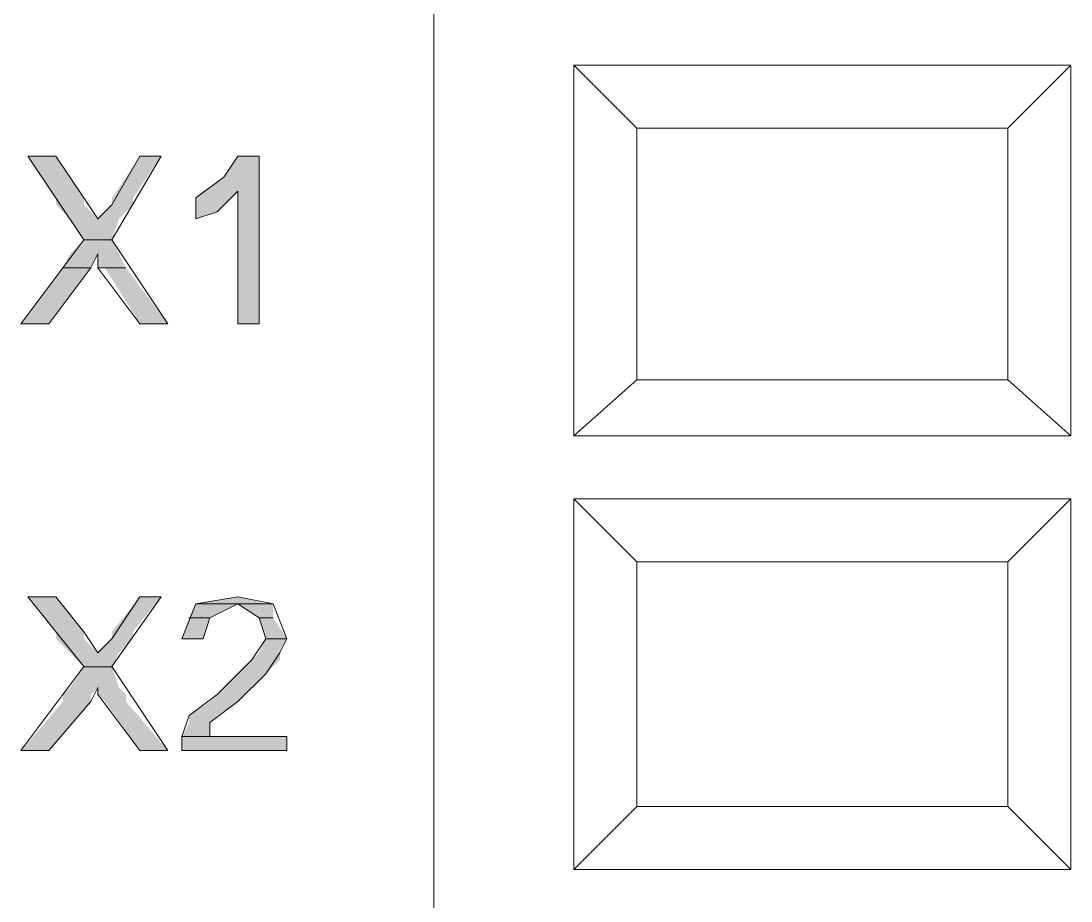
# Model space of a CAD drawing. Header units: millimetres. Extents: x -11 to 1219, y 0 to 1751.
# Drawn here: x 215.06 to 223.56, y 946.04 to 953.16 of the extents above; entities that cross this region are included whole.
import ezdxf

# ---------------------------------------------------------------- set-up
doc = ezdxf.new("R2010")
doc.units = ezdxf.units.MM
doc.header["$LTSCALE"] = 10
doc.layers.add('_MULTI_WIRE', color=9, linetype='CONTINUOUS')
doc.layers.add('PDF_Geometry', color=7, linetype='CONTINUOUS', true_color=0x151d1f)
doc.layers.add('PDF_Solid Fills', color=7, linetype='CONTINUOUS', true_color=0x070809)
doc.layers.get('_MULTI_WIRE').off()

# ---------------------------------------------------------------- blocks, each defined once
blk = doc.blocks.new('DVP-28SWS211R')
at = {"layer": 'PDF_Geometry', "color": 7, "lineweight": 9, "true_color": 0xffffff}
for p, q in [((11.7834, -36.4268), (11.7834, -3.9656)), ((12.9165, -11.6702), (12.9165, -14.6727)), ((12.9165, -11.6702), (13.4263, -12.18)), ((16.9387, -11.6702), (12.9165, -11.6702)), ((16.4288, -12.18), (16.9387, -11.6702)), ((16.9387, -14.6727), (16.9387, -11.6702)), ((13.4263, -12.18), (16.4288, -12.18)), ((13.4263, -12.18), (13.4263, -14.2195)), ((16.4288, -14.2195), (16.4288, -12.1801)), ((8.4977, -12.4066), (8.7243, -12.4066)), ((8.7243, -12.4066), (8.4977, -12.4066)), ((8.7243, -12.4066), (8.4977, -12.4066)), ((8.4977, -12.4066), (8.9509, -13.0864)), ((8.9509, -12.7465), (8.7243, -12.4066)), ((9.1775, -13.0864), (9.5741, -12.4066)), ((9.4041, -12.4066), (9.1775, -12.8032)), ((9.4041, -12.4066), (9.574, -12.4066)), ((9.574, -12.4066), (9.4041, -12.4066)), ((9.5741, -12.4066), (9.4041, -12.4066)), ((10.1972, -12.4066), (10.0839, -12.5766)), ((10.1972, -12.4066), (10.3672, -12.4066)), ((10.3672, -12.4066), (10.1972, -12.4066)), ((10.3672, -12.4066), (10.1972, -12.4066)), ((10.3672, -13.7663), (10.3672, -12.4066)), ((10.0839, -12.5766), (9.8573, -12.7465)), ((9.0642, -12.9165), (8.9509, -12.7465)), ((9.8573, -12.7465), (9.8573, -12.9165)), ((10.0273, -12.8598), (10.1972, -12.6899)), ((10.1972, -12.6899), (10.1972, -13.7663)), ((9.1775, -12.8032), (9.0642, -12.9165)), ((9.8573, -12.9165), (10.0273, -12.8598)), ((8.9509, -13.0864), (8.441, -13.7663)), ((9.6307, -13.7663), (9.1775, -13.0864)), ((8.9509, -13.0865), (9.1775, -13.0865)), ((9.1775, -13.0865), (8.9509, -13.0865)), ((8.9509, -13.0865), (9.1775, -13.0865)), ((9.1775, -13.0865), (8.9509, -13.0865)), ((9.0075, -13.3131), (9.0642, -13.1997)), ((9.0642, -13.1997), (9.0642, -13.3131)), ((8.6676, -13.7663), (9.0075, -13.3131)), ((8.7809, -13.3131), (9.0075, -13.3131)), ((9.0075, -13.3131), (8.7809, -13.3131)), ((8.7809, -13.3131), (9.0075, -13.3131)), ((9.0075, -13.3131), (8.7809, -13.3131)), ((9.0642, -13.3131), (9.2908, -13.3131)), ((9.2908, -13.3131), (9.0642, -13.3131)), ((9.0642, -13.3131), (9.2908, -13.3131)), ((9.2908, -13.3131), (9.0642, -13.3131)), ((9.0642, -13.3131), (9.4041, -13.7663)), ((8.441, -13.7663), (8.6676, -13.7663)), ((8.6676, -13.7663), (8.441, -13.7663)), ((8.441, -13.7663), (8.6676, -13.7663)), ((9.4041, -13.7663), (9.6307, -13.7663)), ((9.6307, -13.7663), (9.4041, -13.7663)), ((9.4041, -13.7663), (9.6307, -13.7663)), ((10.1972, -13.7663), (10.3672, -13.7663)), ((10.3672, -13.7663), (10.1972, -13.7663)), ((10.1972, -13.7663), (10.3672, -13.7663)), ((13.4263, -14.2195), (12.9165, -14.6727)), ((16.4288, -14.2195), (13.4263, -14.2195)), ((16.9387, -14.6727), (16.4288, -14.2195)), ((12.9165, -14.6727), (16.9387, -14.6727)), ((12.9165, -15.1825), (12.9165, -18.1851)), ((12.9165, -15.1825), (13.4263, -15.6924)), ((16.9387, -15.1825), (12.9165, -15.1825)), ((16.4288, -15.6924), (16.9387, -15.1825)), ((16.9387, -18.1851), (16.9387, -15.1825)), ((13.4263, -15.6924), (16.4288, -15.6924)), ((13.4263, -15.6924), (13.4263, -17.6752)), ((16.4288, -17.6752), (16.4288, -15.6924)), ((8.7243, -15.9756), (8.4977, -15.9756)), ((8.4977, -15.9756), (8.9509, -16.5421)), ((8.9509, -16.2589), (8.7243, -15.9756)), ((9.1775, -16.5421), (9.5741, -15.9756)), ((9.4041, -15.9756), (9.1775, -16.3155)), ((9.5741, -15.9756), (9.4041, -15.9756)), ((10.1972, -15.9756), (9.8573, -16.0323)), ((10.4805, -16.0323), (10.1972, -15.9756)), ((8.4977, -15.9757), (8.7243, -15.9757)), ((8.7243, -15.9757), (8.4977, -15.9757)), ((9.4041, -15.9757), (9.574, -15.9757)), ((9.574, -15.9757), (9.4041, -15.9757)), ((9.8573, -16.0323), (9.744, -16.3155)), ((9.8573, -16.0323), (10.4805, -16.0323)), ((10.4805, -16.0323), (9.8573, -16.0323)), ((9.8573, -16.0323), (10.4805, -16.0323)), ((10.4805, -16.0323), (9.8573, -16.0323)), ((9.8573, -16.0323), (10.4805, -16.0323)), ((10.4805, -16.0323), (9.8573, -16.0323)), ((9.8573, -16.0323), (10.4805, -16.0323)), ((10.4805, -16.0323), (9.8573, -16.0323)), ((9.9706, -16.1456), (10.1972, -16.0323)), ((10.1972, -16.0323), (10.3672, -16.1456)), ((10.5938, -16.3155), (10.4805, -16.0323)), ((9.8006, -16.1456), (9.9706, -16.1456)), ((9.9706, -16.1456), (9.8006, -16.1456)), ((9.8006, -16.1456), (9.9706, -16.1456)), ((9.9706, -16.1456), (9.8006, -16.1456)), ((9.914, -16.3155), (9.9706, -16.1456)), ((10.3672, -16.1456), (10.4805, -16.1456)), ((10.4805, -16.1456), (10.3672, -16.1456)), ((10.3672, -16.1456), (10.4805, -16.1456)), ((10.4805, -16.1456), (10.3672, -16.1456)), ((10.3672, -16.1456), (10.4238, -16.3155)), ((9.0642, -16.4288), (8.9509, -16.2589)), ((9.1775, -16.3155), (9.0642, -16.4288)), ((9.744, -16.3155), (9.914, -16.3155)), ((9.744, -16.3156), (9.914, -16.3156)), ((9.914, -16.3156), (9.744, -16.3156)), ((9.744, -16.3156), (9.914, -16.3156)), ((9.914, -16.3156), (9.744, -16.3156)), ((9.744, -16.3156), (9.914, -16.3156)), ((9.914, -16.3156), (9.744, -16.3156)), ((9.744, -16.3156), (9.914, -16.3156)), ((9.914, -16.3156), (9.744, -16.3156)), ((9.744, -16.3156), (9.914, -16.3156)), ((9.914, -16.3156), (9.744, -16.3156)), ((10.4238, -16.3155), (10.3105, -16.4855)), ((10.4238, -16.3156), (10.5938, -16.3156)), ((10.5938, -16.3156), (10.4238, -16.3156)), ((10.4238, -16.3156), (10.5938, -16.3156)), ((10.5938, -16.3156), (10.4238, -16.3156)), ((10.4238, -16.3156), (10.5938, -16.3156)), ((10.5938, -16.3156), (10.4238, -16.3156)), ((10.4238, -16.3156), (10.5938, -16.3156)), ((10.5938, -16.3156), (10.4238, -16.3156)), ((10.4238, -16.3156), (10.5938, -16.3156)), ((10.5938, -16.3156), (10.4238, -16.3156)), ((10.4238, -16.3156), (10.5938, -16.3156)), ((10.5938, -16.3156), (10.4238, -16.3156)), ((10.5371, -16.4288), (10.5938, -16.3155)), ((10.3105, -16.4855), (10.0273, -16.7688)), ((10.4238, -16.5988), (10.5371, -16.4288)), ((8.9509, -16.5421), (8.441, -17.222)), ((8.9509, -16.5422), (9.1775, -16.5422)), ((9.1775, -16.5422), (8.9509, -16.5422)), ((8.9509, -16.5422), (9.1775, -16.5422)), ((9.1775, -16.5422), (8.9509, -16.5422)), ((9.6307, -17.222), (9.1775, -16.5421)), ((10.1972, -16.8254), (10.4238, -16.5988)), ((9.0075, -16.8254), (9.0642, -16.7121)), ((9.0642, -16.7121), (9.0642, -16.7688)), ((8.6676, -17.222), (9.0075, -16.8254)), ((9.0642, -16.7688), (9.4041, -17.222)), ((10.0273, -16.7688), (9.8007, -16.9387)), ((9.9706, -16.9954), (10.1972, -16.8254)), ((9.8007, -16.9387), (9.744, -17.1087)), ((9.9706, -17.1087), (9.9706, -16.9954)), ((9.744, -17.1087), (10.5938, -17.1087)), ((10.5938, -17.1087), (9.744, -17.1087)), ((9.744, -17.1087), (10.5938, -17.1087)), ((10.5938, -17.1087), (9.744, -17.1087)), ((9.744, -17.1087), (9.744, -17.222)), ((9.9706, -17.1087), (10.5938, -17.1087)), ((10.5938, -17.1087), (9.9706, -17.1087)), ((10.5938, -17.1087), (9.9706, -17.1087)), ((10.5938, -17.222), (10.5938, -17.1087)), ((8.441, -17.222), (8.6676, -17.222)), ((8.6676, -17.222), (8.441, -17.222)), ((8.441, -17.222), (8.6676, -17.222)), ((9.4041, -17.222), (9.6307, -17.222)), ((9.6307, -17.222), (9.4041, -17.222)), ((9.4041, -17.222), (9.6307, -17.222)), ((9.744, -17.222), (10.5938, -17.222)), ((10.5938, -17.222), (9.744, -17.222)), ((9.744, -17.222), (10.5938, -17.222)), ((13.4263, -17.6752), (12.9165, -18.1851)), ((16.4288, -17.6752), (13.4263, -17.6752)), ((16.9387, -18.1851), (16.4288, -17.6752)), ((12.9165, -18.1851), (16.9387, -18.1851))]:
    blk.add_line(p, q, dxfattribs=at)
at = {"layer": 'PDF_Solid Fills', "color": 7, "lineweight": 9, "true_color": 0xffffff, "transparency": 33554559}
for points in [[(8.4977, -12.4066), (8.7243, -12.7465), (8.9509, -12.7465)], [(8.4977, -12.4066), (8.7243, -12.4066), (8.9509, -12.7465)], [(9.4041, -12.4066), (9.1775, -12.7465), (9.3474, -12.7465)], [(9.4041, -12.4066), (9.574, -12.4066), (9.3474, -12.7465)], [(10.1972, -12.4066), (10.0839, -12.5766), (10.3672, -12.5766)], [(10.1972, -12.4066), (10.3672, -12.4066), (10.3672, -12.5766)], [(10.0839, -12.5766), (9.914, -12.6899), (10.3672, -12.6899)], [(10.0839, -12.5766), (10.3672, -12.5766), (10.3672, -12.6899)], [(8.7243, -12.7465), (8.7243, -12.8032), (8.9509, -12.8032)], [(8.7243, -12.7465), (8.9509, -12.7465), (8.9509, -12.8032)], [(9.1775, -12.7465), (9.1775, -12.8032), (9.3474, -12.8032)], [(9.1775, -12.7465), (9.3474, -12.7465), (9.3474, -12.8032)], [(9.914, -12.6899), (9.8573, -12.7465), (10.1406, -12.7465)], [(9.8573, -12.7465), (9.8573, -12.8598), (10.0273, -12.8598)], [(9.8573, -12.7465), (10.1406, -12.7465), (10.0273, -12.8598)], [(9.914, -12.6899), (10.1972, -12.6899), (10.1406, -12.7465)], [(10.1972, -12.6899), (10.1972, -12.7465), (10.3672, -12.7465)], [(10.1972, -12.6899), (10.3672, -12.6899), (10.3672, -12.7465)], [(10.1972, -12.7465), (10.1972, -12.8598), (10.3672, -12.8598)], [(10.1972, -12.7465), (10.3672, -12.7465), (10.3672, -12.8598)], [(8.7243, -12.8032), (8.8376, -12.9165), (9.0642, -12.9165)], [(8.7243, -12.8032), (8.9509, -12.8032), (9.0642, -12.9165)], [(9.1775, -12.8032), (9.0642, -12.9165), (9.2341, -12.9165)], [(9.1775, -12.8032), (9.3474, -12.8032), (9.2341, -12.9165)], [(9.8573, -12.8598), (10.0273, -12.8598), (9.8573, -12.9165)], [(10.1972, -12.8598), (10.1972, -12.9165), (10.3672, -12.9165)], [(10.1972, -12.8598), (10.3672, -12.8598), (10.3672, -12.9165)], [(8.8376, -12.9165), (8.9509, -13.0865), (9.1775, -13.0865)], [(8.8376, -12.9165), (9.2341, -12.9165), (9.1775, -13.0865)], [(10.1972, -12.9165), (10.1972, -13.7663), (10.3672, -13.7663)], [(10.1972, -12.9165), (10.3672, -12.9165), (10.3672, -13.7663)], [(8.9509, -13.0865), (8.8376, -13.1998), (9.2341, -13.1998)], [(8.9509, -13.0865), (9.1775, -13.0865), (9.2341, -13.1998)], [(8.8376, -13.1998), (8.7809, -13.3131), (9.0075, -13.3131)], [(8.8376, -13.1998), (9.0642, -13.1998), (9.0075, -13.3131)], [(9.0642, -13.1998), (9.0642, -13.3131), (9.2908, -13.3131)], [(9.0642, -13.1998), (9.2341, -13.1998), (9.2908, -13.3131)], [(8.7809, -13.3131), (8.441, -13.7663), (8.6676, -13.7663)], [(8.7809, -13.3131), (9.0075, -13.3131), (8.6676, -13.7663)], [(9.1208, -13.3131), (9.4041, -13.7663), (9.6307, -13.7663)], [(9.1208, -13.3131), (9.2908, -13.3131), (9.6307, -13.7663)], [(8.4977, -15.9757), (8.7243, -16.2589), (8.9509, -16.2589)], [(8.4977, -15.9757), (8.7243, -15.9757), (8.9509, -16.2589)], [(9.4041, -15.9757), (9.1775, -16.2589), (9.3474, -16.2589)], [(9.4041, -15.9757), (9.574, -15.9757), (9.3474, -16.2589)], [(9.8573, -16.0323), (9.8007, -16.1456), (9.9706, -16.1456)], [(10.1972, -15.9757), (9.8573, -16.0323), (10.4238, -16.0323)], [(9.8573, -16.0323), (10.1972, -16.0323), (9.9706, -16.1456)], [(10.1972, -16.0323), (10.3672, -16.1456), (10.4805, -16.1456)], [(10.1972, -16.0323), (10.4805, -16.0323), (10.4805, -16.1456)], [(9.8006, -16.1456), (9.744, -16.3156), (9.9139, -16.3156)], [(9.8006, -16.1456), (9.9706, -16.1456), (9.9139, -16.3156)], [(10.3672, -16.1456), (10.4238, -16.3156), (10.5938, -16.3156)], [(10.3672, -16.1456), (10.4805, -16.1456), (10.5938, -16.3156)], [(8.7243, -16.2589), (8.7243, -16.3156), (8.9509, -16.3156)], [(8.7243, -16.2589), (8.9509, -16.2589), (8.9509, -16.3156)], [(8.7243, -16.3156), (8.8376, -16.4289), (9.0642, -16.4289)], [(8.7243, -16.3156), (8.9509, -16.3156), (9.0642, -16.4289)], [(9.1775, -16.3156), (9.0642, -16.4289), (9.2341, -16.4289)], [(9.1775, -16.2589), (9.1775, -16.3156), (9.3474, -16.3156)], [(9.1775, -16.2589), (9.3474, -16.2589), (9.3474, -16.3156)], [(9.1775, -16.3156), (9.3474, -16.3156), (9.2341, -16.4289)], [(10.4238, -16.3156), (10.3672, -16.4289), (10.5371, -16.4289)], [(10.4238, -16.3156), (10.5938, -16.3156), (10.5371, -16.4289)], [(8.8376, -16.4289), (8.9509, -16.5422), (9.1775, -16.5422)], [(8.8376, -16.4289), (9.2341, -16.4289), (9.1775, -16.5422)], [(10.3105, -16.4855), (10.1972, -16.5988), (10.4238, -16.5988)], [(10.3672, -16.4289), (10.3105, -16.4855), (10.5371, -16.4855)], [(10.3105, -16.4855), (10.5371, -16.4855), (10.4238, -16.5988)], [(10.3672, -16.4289), (10.5371, -16.4289), (10.5371, -16.4855)], [(8.9509, -16.5422), (8.8376, -16.7121), (9.2341, -16.7121)], [(8.9509, -16.5422), (9.1775, -16.5422), (9.2341, -16.7121)], [(10.1972, -16.5988), (10.0273, -16.7688), (10.2539, -16.7688)], [(10.1972, -16.5988), (10.4238, -16.5988), (10.2539, -16.7688)], [(8.8376, -16.7121), (8.7809, -16.7688), (9.0075, -16.7688)], [(8.8376, -16.7121), (9.0642, -16.7121), (9.0075, -16.7688)], [(9.0642, -16.7121), (9.0642, -16.7688), (9.2908, -16.7688)], [(9.0642, -16.7121), (9.2341, -16.7121), (9.2908, -16.7688)], [(8.7809, -16.8254), (8.441, -17.222), (8.6676, -17.222)], [(8.7809, -16.8254), (9.0075, -16.8254), (8.6676, -17.222)], [(8.7809, -16.7688), (8.7809, -16.8254), (9.0075, -16.8254)], [(8.7809, -16.7688), (9.0075, -16.7688), (9.0075, -16.8254)], [(9.0642, -16.7688), (9.1208, -16.8254), (9.2908, -16.8254)], [(9.0642, -16.7688), (9.2908, -16.7688), (9.2908, -16.8254)], [(9.1208, -16.8254), (9.4041, -17.222), (9.6307, -17.222)], [(9.1208, -16.8254), (9.2908, -16.8254), (9.6307, -17.222)], [(9.9706, -16.8254), (9.8007, -16.9387), (10.0273, -16.9387)], [(10.0273, -16.7688), (9.9706, -16.8254), (10.1972, -16.8254)], [(9.9706, -16.8254), (10.1972, -16.8254), (10.0273, -16.9387)], [(10.0273, -16.7688), (10.2539, -16.7688), (10.1972, -16.8254)], [(9.8006, -16.9954), (9.744, -17.1087), (9.9706, -17.1087)], [(9.8006, -16.9387), (9.8006, -16.9954), (9.9706, -16.9954)], [(9.8006, -16.9387), (10.0273, -16.9387), (9.9706, -16.9954)], [(9.8006, -16.9954), (9.9706, -16.9954), (9.9706, -17.1087)], [(9.744, -17.1087), (9.744, -17.222), (10.5938, -17.222)], [(9.744, -17.1087), (10.5938, -17.1087), (10.5938, -17.222)]]:
    blk.add_solid(points, dxfattribs=at)

msp = doc.modelspace()

# ---------------------------------------------------------------- block references
at = {"layer": '_MULTI_WIRE'}
msp.add_blockref('DVP-28SWS211R', (206.6221, 964.4776), dxfattribs=at)
msp.add_blockref('DVP-28SWS211R', (206.6221, 964.4776), dxfattribs=at)
msp.add_blockref('DVP-28SWS211R', (206.6221, 964.4776), dxfattribs=at)
msp.add_blockref('DVP-28SWS211R', (206.6221, 964.4776), dxfattribs=at)

doc.saveas('drawing.dxf')
